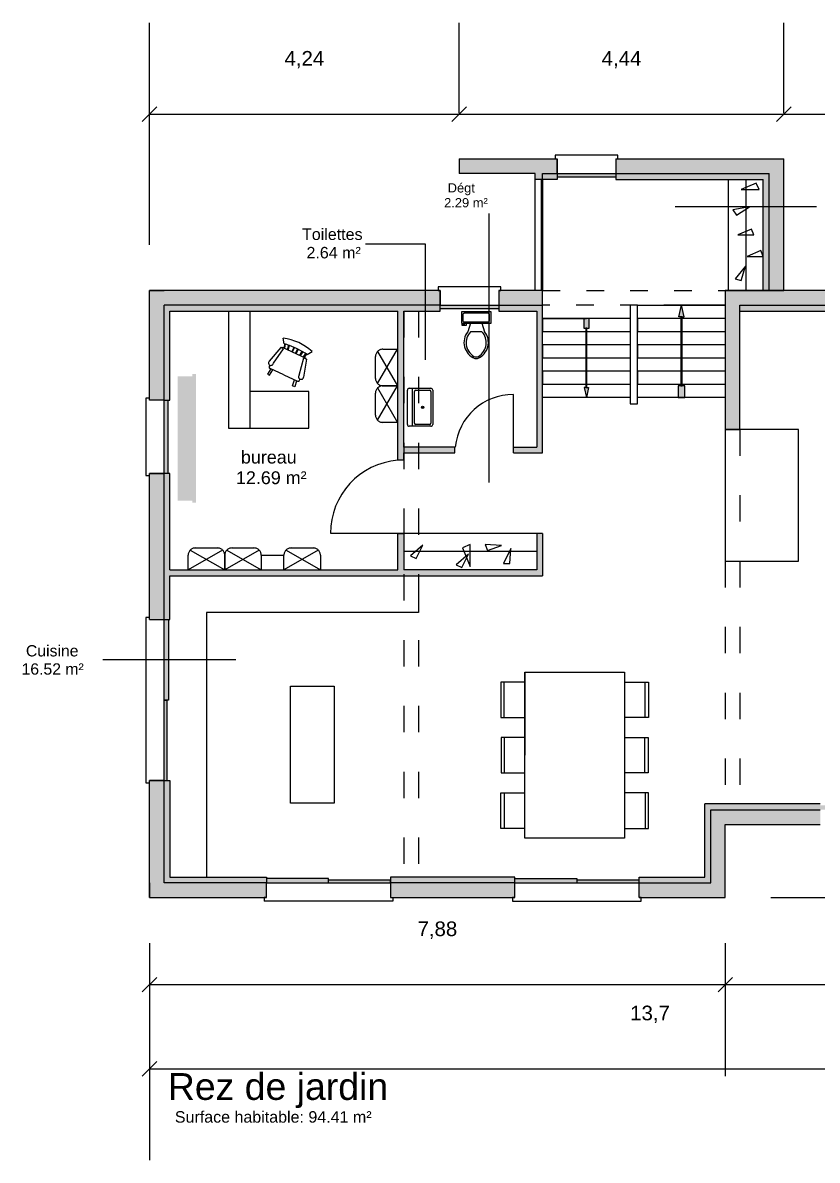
# Model space of a CAD drawing. Header units: millimetres. Extents: x 2748.1 to 2767.3, y 1296.2 to 1311.7.
# Drawn here: x 2748.1 to 2758.97, y 1296.17 to 1311.73 of the extents above; entities that cross this region are included whole.
import ezdxf

# ---------------------------------------------------------------- set-up
doc = ezdxf.new("R2010")
doc.units = ezdxf.units.MM
doc.linetypes.add('ACAD_ISO02W100', pattern=[15, 12, -3])
doc.linetypes.add('ACAD_ISO03W100', pattern=[30, 12, -18])
for name, color, linetype in [('Cotations', 215, 'Continuous'), ('Fenêtres', 140, 'Continuous'), ('Immobiliers', 11, 'Continuous'), ('Layer1', 7, 'ACAD_ISO02W100'), ('Murs', 7, 'Continuous'), ('Portes', 50, 'Continuous')]:
    doc.layers.add(name, color=color, linetype=linetype)
doc.styles.get("Standard").update_dxf_attribs({"font": 'arial.ttf'})
doc.dimstyles.new('Annotative', dxfattribs={"dimscale": 0, "dimtxt": 0.2, "dimasz": 0.2, "dimexe": 1.25, "dimexo": 0.625, "dimtad": 1, "dimtxsty": 'Standard', "dimblk": 'OBLIQUE', "dimcen": 0.2, "dimadec": 0, "dimazin": 0, "dimtfac": 1, "dimtmove": 0, "dimatfit": 3, "dimldrblk": 'OBLIQUE', "dimfxl": 1, "dimarcsym": 0})

# ---------------------------------------------------------------- blocks, each defined once
blk = doc.blocks.new('Toilet - top')
for p, q in [((-8, -8.5), (-8, -8)), ((-7, -8), (-7, -9.5)), ((-4, -8), (-6, -14)), ((4, -8), (6, -14)), ((9.5, -6), (9.5, -2)), ((-10, -8.5), (-8, -8.5)), ((-10, -9.5), (-10, -8.5)), ((-7, -9.5), (-10, -9.5)), ((4, -14), (-4, -14))]:
    blk.add_line(p, q)
blk.add_lwpolyline([(10.5, -8), (10.5, 0), (-10.5, 0), (-10.5, -8)], close=True)
for points in [[(-9.5, -2), (-9.5, -6)], [(8.5, -1), (-8.5, -1)], [(-8.5, -7), (8.5, -7)]]:
    blk.add_lwpolyline(points)
for centre, radius, start, end in [((-8.62, -1.88), 0.884, 81.8699, 188.1301), ((-8.62, -6.12), 0.884, 171.8699, 278.1301), ((8.62, -1.88), 0.884, 351.8699, 98.1301), ((8.62, -6.12), 0.884, 261.8699, 8.1301), ((3.52, -21.58), 12.17, 141.46911, 247.97143), ((4.2, -21.82), 11.33, 136.36773, 238.94682), ((-3.52, -21.58), 12.17, 292.02843, 38.53071), ((-4.2, -21.82), 11.33, 301.05301, 43.63209), ((0, -27.88), 4, 245.73182, 294.26817), ((0, -29), 4, 254.86053, 285.13947)]:
    blk.add_arc(centre, radius, start, end)
blk = doc.blocks.new('Sink-single - 30 in top')
blk.add_line((-15, -3.999996), (15, -3.999996))
for points in [[(-13.5, 0), (13.5, 0)], [(-15, -18.499996), (-15, -1.5)], [(-13.5, -17.499996), (-13.5, -6.499996)], [(-12.5, -5.499996), (12.5, -5.499996)], [(13.5, -6.499996), (13.5, -17.499996)], [(15, -1.5), (15, -18.499996)], [(13.5, -19.999996), (-13.5, -19.999996)], [(12.5, -18.499996), (-12.5, -18.499996)]]:
    blk.add_lwpolyline(points)
for radius in [1, 0.5]:
    blk.add_circle((0, -11.999996), radius)
for centre, radius, start, end in [((-13.5, -1.5), 1.5, 90, 180), ((-12.5, -6.499996), 1, 90, 180), ((12.5, -6.499996), 1, 0, 90), ((13.5, -1.5), 1.5, 0, 90), ((-12.5, -17.499996), 1, 180, 270), ((12.5, -17.499996), 1, 270, 0), ((-13.5, -18.499996), 1.5, 180, 270), ((13.5, -18.499996), 1.5, 270, 0)]:
    blk.add_arc(centre, radius, start, end)
blk = doc.blocks.new('Chair - Rocking')
at = {"linetype": 'Continuous'}
for p, q in [((-8, -4.5), (-10, -1.5)), ((-8.23428, -6.99939), (-8.3093, -7.47958)), ((-8.23041, -7), (8.23915, -7)), ((-7.5, -4.5), (-7, -7)), ((-6.5, -7), (-7.02225, -4.43)), ((-4.5, -7), (-4.96674, -4.19951)), ((-4, -7), (-4.40532, -4.16272)), ((-1.5, -4.05012), (-1.5, -7)), ((-1, -7), (-1, -4.05012)), ((1, -7), (1, -4.04655)), ((1.5, -4.05012), (1.5, -7)), ((4, -7), (4.40187, -4.18694)), ((4.5, -7), (4.96761, -4.19437)), ((6.5, -7), (7, -4.4057)), ((7.5, -4.5), (7, -7)), ((8, -4.5), (10, -1.5)), ((8.31071, -7.48854), (8.23449, -7.00073)), ((-9, -7.5), (-12, -18.49999)), ((-7, -7.5), (-9, -7.5)), ((-9, -18.49999), (-7, -7.5)), ((7, -7.5), (9, -7.5)), ((9, -18.49999), (7, -7.5)), ((9, -7.5), (12, -18.49999)), ((-10.36644, -20.64523), (-10.5, -21.49999)), ((10.5, -21.49999), (10.3575, -20.58798)), ((-9, -22.49999), (-9.5, -26.49999)), ((0, -22.49999), (-9.5, -22.49999)), ((-9.5, -26.49999), (-8, -26.49999)), ((-8, -26.49999), (-7.5, -22.49999)), ((0, -22.49999), (9.5, -22.49999)), ((8, -26.49999), (7.5, -22.49999)), ((9.5, -26.49999), (8, -26.49999)), ((9, -22.49999), (9.5, -26.49999))]:
    blk.add_line(p, q, dxfattribs=at)
for centre, radius, start, end in [((0, -34.08333), 34.08333, 72.93847, 107.0615), ((0, -68.25004), 64.25, 93.92211, 97.15267), ((0, -68.25004), 64.25, 82.84733, 93.92211), ((-10.5, -18.99999), 1.58114, 161.5651, 18.43495), ((-9.5, -21.49999), 1, 180, 270), ((10.5, -18.99999), 1.58114, 161.5651, 18.43495), ((9.5, -21.49999), 1, 270, 0)]:
    blk.add_arc(centre, radius, start, end, dxfattribs=at)
blk = doc.blocks.new('_Oblique')
at = {"color": 0, "linetype": 'ByBlock', "lineweight": -2}
blk.add_line((-0.5, -0.5), (0.5, 0.5), dxfattribs=at)
blk = doc.blocks.new('*D9')
at = {"layer": 'Cotations', "color": 0, "lineweight": -2, "transparency": 16777216}
for p, q in [((2749.832, 1308.691), (2749.832, 1311.728)), ((2754.072, 1310.491), (2754.072, 1311.728)), ((2749.832, 1310.478), (2754.072, 1310.478))]:
    blk.add_line(p, q, dxfattribs=at)
at = {"layer": 'Defpoints', "color": 0, "transparency": 16777216}
for p in [(2754.072, 1310.478), (2754.072, 1309.866), (2749.832, 1308.066)]:
    blk.add_point(p, dxfattribs=at)
at = {"layer": 'Cotations', "color": 0, "lineweight": -2, "transparency": 16777216, "xscale": 0.2, "yscale": 0.2, "zscale": 0.2, "rotation": 180}
blk.add_blockref('_Oblique', (2749.832, 1310.478), dxfattribs=at)
at = {"layer": 'Cotations', "color": 0, "lineweight": -2, "transparency": 16777216, "xscale": 0.2, "yscale": 0.2, "zscale": 0.2}
blk.add_blockref('_Oblique', (2754.072, 1310.478), dxfattribs=at)
at = {"layer": 'Cotations', "color": 0, "transparency": 16777216, "insert": (2751.952, 1311.223), "char_height": 0.2, "attachment_point": 5}
blk.add_mtext('4,24', dxfattribs=at)
blk = doc.blocks.new('*D10')
at = {"layer": 'Cotations', "color": 0, "lineweight": -2, "transparency": 16777216}
for p, q in [((2754.072, 1310.491), (2754.072, 1311.728)), ((2758.512, 1310.491), (2758.512, 1311.728)), ((2754.072, 1310.478), (2758.512, 1310.478))]:
    blk.add_line(p, q, dxfattribs=at)
at = {"layer": 'Defpoints', "color": 0, "transparency": 16777216}
for p in [(2758.512, 1310.478), (2754.072, 1309.866), (2758.512, 1309.866)]:
    blk.add_point(p, dxfattribs=at)
at = {"layer": 'Cotations', "color": 0, "lineweight": -2, "transparency": 16777216, "xscale": 0.2, "yscale": 0.2, "zscale": 0.2, "rotation": 180}
blk.add_blockref('_Oblique', (2754.072, 1310.478), dxfattribs=at)
at = {"layer": 'Cotations', "color": 0, "lineweight": -2, "transparency": 16777216, "xscale": 0.2, "yscale": 0.2, "zscale": 0.2}
blk.add_blockref('_Oblique', (2758.512, 1310.478), dxfattribs=at)
at = {"layer": 'Cotations', "color": 0, "transparency": 16777216, "insert": (2756.292, 1311.223), "char_height": 0.2, "attachment_point": 5}
blk.add_mtext('4,44', dxfattribs=at)
blk = doc.blocks.new('*D11')
at = {"layer": 'Cotations', "color": 0, "lineweight": -2, "transparency": 16777216}
for p, q in [((2758.512, 1310.491), (2758.512, 1311.728)), ((2763.532, 1308.691), (2763.532, 1311.728)), ((2758.512, 1310.478), (2763.532, 1310.478))]:
    blk.add_line(p, q, dxfattribs=at)
at = {"layer": 'Defpoints', "color": 0, "transparency": 16777216}
for p in [(2763.532, 1310.478), (2758.512, 1309.866), (2763.532, 1308.066)]:
    blk.add_point(p, dxfattribs=at)
at = {"layer": 'Cotations', "color": 0, "lineweight": -2, "transparency": 16777216, "xscale": 0.2, "yscale": 0.2, "zscale": 0.2, "rotation": 180}
blk.add_blockref('_Oblique', (2758.512, 1310.478), dxfattribs=at)
at = {"layer": 'Cotations', "color": 0, "lineweight": -2, "transparency": 16777216, "xscale": 0.2, "yscale": 0.2, "zscale": 0.2}
blk.add_blockref('_Oblique', (2763.532, 1310.478), dxfattribs=at)
at = {"layer": 'Cotations', "color": 0, "transparency": 16777216, "insert": (2761.022, 1311.223), "char_height": 0.2, "attachment_point": 5}
blk.add_mtext('5,02', dxfattribs=at)
blk = doc.blocks.new('*D13')
at = {"layer": 'Cotations', "color": 0, "lineweight": -2, "transparency": 16777216}
for p, q in [((2759.137, 1309.866), (2766.103, 1309.866)), ((2764.853, 1308.066), (2764.853, 1309.866)), ((2764.157, 1308.066), (2766.103, 1308.066))]:
    blk.add_line(p, q, dxfattribs=at)
at = {"layer": 'Defpoints', "color": 0, "transparency": 16777216}
for p in [(2758.512, 1309.866), (2764.853, 1309.866), (2763.532, 1308.066)]:
    blk.add_point(p, dxfattribs=at)
at = {"layer": 'Cotations', "color": 0, "lineweight": -2, "transparency": 16777216, "xscale": 0.2, "yscale": 0.2, "zscale": 0.2}
for p, rotation in [((2764.853, 1309.866), 90), ((2764.853, 1308.066), 270)]:
    blk.add_blockref('_Oblique', p, dxfattribs=dict(at, rotation=rotation))
at = {"layer": 'Cotations', "color": 0, "transparency": 16777216, "insert": (2764.108, 1308.966), "char_height": 0.2, "attachment_point": 5, "rotation": 90}
blk.add_mtext('1,8', dxfattribs=at)
blk = doc.blocks.new('*D14')
at = {"layer": 'Cotations', "color": 0, "lineweight": -2, "transparency": 16777216}
for p, q in [((2767.342, 1301.013), (2767.342, 1302.336)), ((2764.853, 1300.266), (2767.342, 1301.013)), ((2764.853, 1300.766), (2764.853, 1300.966)), ((2764.157, 1300.766), (2766.103, 1300.766)), ((2764.853, 1300.766), (2764.853, 1299.766)), ((2764.853, 1300.766), (2764.853, 1299.766)), ((2758.337, 1299.766), (2766.103, 1299.766)), ((2764.853, 1299.766), (2764.853, 1299.566))]:
    blk.add_line(p, q, dxfattribs=at)
at = {"layer": 'Defpoints', "color": 0, "transparency": 16777216}
for p in [(2763.532, 1300.766), (2757.712, 1299.766), (2764.853, 1299.766)]:
    blk.add_point(p, dxfattribs=at)
at = {"layer": 'Cotations', "color": 0, "lineweight": -2, "transparency": 16777216, "xscale": 0.2, "yscale": 0.2, "zscale": 0.2}
for p, rotation in [((2764.853, 1300.766), 270), ((2764.853, 1299.766), 90)]:
    blk.add_blockref('_Oblique', p, dxfattribs=dict(at, rotation=rotation))
at = {"layer": 'Cotations', "color": 0, "transparency": 16777216, "insert": (2766.616, 1301.675), "char_height": 0.2, "attachment_point": 5, "rotation": 90}
blk.add_mtext('1', dxfattribs=at)
blk = doc.blocks.new('*D15')
at = {"layer": 'Cotations', "color": 0, "lineweight": -2, "transparency": 16777216}
for p, q in [((2749.832, 1299.141), (2749.832, 1297.325)), ((2757.712, 1299.141), (2757.712, 1297.325)), ((2749.832, 1298.575), (2757.712, 1298.575))]:
    blk.add_line(p, q, dxfattribs=at)
at = {"layer": 'Defpoints', "color": 0, "transparency": 16777216}
for p in [(2749.832, 1299.766), (2757.712, 1299.766), (2757.712, 1298.575)]:
    blk.add_point(p, dxfattribs=at)
at = {"layer": 'Cotations', "color": 0, "lineweight": -2, "transparency": 16777216, "xscale": 0.2, "yscale": 0.2, "zscale": 0.2, "rotation": 180}
blk.add_blockref('_Oblique', (2749.832, 1298.575), dxfattribs=at)
at = {"layer": 'Cotations', "color": 0, "lineweight": -2, "transparency": 16777216, "xscale": 0.2, "yscale": 0.2, "zscale": 0.2}
blk.add_blockref('_Oblique', (2757.712, 1298.575), dxfattribs=at)
at = {"layer": 'Cotations', "color": 0, "transparency": 16777216, "insert": (2753.772, 1299.32), "char_height": 0.2, "attachment_point": 5}
blk.add_mtext('7,88', dxfattribs=at)
blk = doc.blocks.new('*D16')
at = {"layer": 'Cotations', "color": 0, "lineweight": -2, "transparency": 16777216}
for p, q in [((2763.532, 1300.141), (2763.532, 1297.325)), ((2757.712, 1299.141), (2757.712, 1297.325)), ((2757.712, 1298.575), (2763.532, 1298.575))]:
    blk.add_line(p, q, dxfattribs=at)
at = {"layer": 'Defpoints', "color": 0, "transparency": 16777216}
for p in [(2763.532, 1300.766), (2757.712, 1299.766), (2763.532, 1298.575)]:
    blk.add_point(p, dxfattribs=at)
at = {"layer": 'Cotations', "color": 0, "lineweight": -2, "transparency": 16777216, "xscale": 0.2, "yscale": 0.2, "zscale": 0.2, "rotation": 180}
blk.add_blockref('_Oblique', (2757.712, 1298.575), dxfattribs=at)
at = {"layer": 'Cotations', "color": 0, "lineweight": -2, "transparency": 16777216, "xscale": 0.2, "yscale": 0.2, "zscale": 0.2}
blk.add_blockref('_Oblique', (2763.532, 1298.575), dxfattribs=at)
at = {"layer": 'Cotations', "color": 0, "transparency": 16777216, "insert": (2760.622, 1299.32), "char_height": 0.2, "attachment_point": 5}
blk.add_mtext('5,82', dxfattribs=at)
blk = doc.blocks.new('*D17')
at = {"layer": 'Cotations', "color": 0, "lineweight": -2, "transparency": 16777216}
for p, q in [((2763.532, 1300.141), (2763.532, 1296.174)), ((2749.832, 1299.141), (2749.832, 1296.174)), ((2749.832, 1297.424), (2763.532, 1297.424))]:
    blk.add_line(p, q, dxfattribs=at)
at = {"layer": 'Defpoints', "color": 0, "transparency": 16777216}
for p in [(2763.532, 1300.766), (2749.832, 1299.766), (2763.532, 1297.424)]:
    blk.add_point(p, dxfattribs=at)
at = {"layer": 'Cotations', "color": 0, "lineweight": -2, "transparency": 16777216, "xscale": 0.2, "yscale": 0.2, "zscale": 0.2, "rotation": 180}
blk.add_blockref('_Oblique', (2749.832, 1297.424), dxfattribs=at)
at = {"layer": 'Cotations', "color": 0, "lineweight": -2, "transparency": 16777216, "xscale": 0.2, "yscale": 0.2, "zscale": 0.2}
blk.add_blockref('_Oblique', (2763.532, 1297.424), dxfattribs=at)
at = {"layer": 'Cotations', "color": 0, "transparency": 16777216, "insert": (2756.682, 1298.169), "char_height": 0.2, "attachment_point": 5}
blk.add_mtext('13,7', dxfattribs=at)

msp = doc.modelspace()

# ---------------------------------------------------------------- hatches: boundary and pattern name
at = {"true_color": 0x000000}
h = msp.add_hatch(color=18, dxfattribs=at)
h.dxf.hatch_style = 1
h.paths.add_polyline_path([(2750.032, 1307.866), (2753.312, 1307.866), (2753.604, 1307.866), (2753.604, 1308.066), (2749.832, 1308.066), (2749.832, 1306.566), (2750.032, 1306.566)])
h.paths.add_polyline_path([(2750.032, 1305.566), (2749.832, 1305.566), (2749.832, 1303.566), (2750.032, 1303.566)])
h.paths.add_polyline_path([(2750.032, 1301.366), (2749.832, 1301.366), (2749.832, 1301.336), (2749.832, 1300.066), (2749.832, 1299.766), (2751.432, 1299.766), (2751.432, 1299.966), (2750.032, 1299.966)])
h.paths.add_polyline_path([(2754.832, 1299.966), (2753.132, 1299.966), (2753.132, 1299.766), (2753.162, 1299.766), (2754.832, 1299.766)])
h.paths.add_polyline_path([(2757.712, 1300.766), (2759.012, 1300.766), (2759.012, 1300.966), (2757.512, 1300.966), (2757.512, 1299.966), (2756.532, 1299.966), (2756.532, 1299.766), (2757.712, 1299.766)])
h.paths.add_polyline_path([(2763.532, 1302.466), (2763.332, 1302.466), (2763.332, 1300.966), (2762.012, 1300.966), (2762.012, 1300.766), (2762.042, 1300.766), (2763.532, 1300.766)])
h.paths.add_polyline_path([(2763.532, 1308.066), (2758.512, 1308.066), (2758.312, 1308.066), (2757.712, 1308.066), (2757.712, 1307.866), (2757.712, 1306.166), (2757.912, 1306.166), (2757.912, 1307.866), (2763.332, 1307.866), (2763.332, 1304.166), (2763.532, 1304.166), (2763.532, 1304.196)])
h.paths.add_polyline_path([(2758.512, 1309.213), (2758.312, 1309.213), (2758.312, 1308.066), (2758.512, 1308.066)])
h.paths.add_polyline_path([(2758.512, 1309.866), (2756.212, 1309.866), (2756.212, 1309.666), (2758.312, 1309.666), (2758.312, 1309.213), (2758.512, 1309.213)])
h.paths.add_polyline_path([(2755.412, 1309.866), (2755.382, 1309.866), (2754.072, 1309.866), (2754.072, 1309.666), (2755.112, 1309.666), (2755.112, 1309.586), (2755.212, 1309.586), (2755.212, 1309.666), (2755.412, 1309.666)])
h.paths.add_polyline_path([(2755.212, 1308.066), (2754.612, 1308.066), (2754.612, 1307.866), (2755.212, 1307.866)])
h.paths.add_polyline_path([(2753.812, 1308.066), (2753.782, 1308.066), (2753.604, 1308.066), (2753.604, 1307.866), (2753.812, 1307.866)])
at = {"true_color": 0x939598}
h = msp.add_hatch(dxfattribs=at)
h.set_pattern_fill('ANGLE', color=252)
h.set_pattern_definition([(0, (0, 0), (0, 6.985), [5.08, -1.905]), (90, (0, 0), (-6.985, 4e-16), [5.08, -1.905])])
h.paths.add_polyline_path([(2755.412, 1309.666), (2755.212, 1309.666), (2755.212, 1309.586), (2755.412, 1309.586)])
h.paths.add_polyline_path([(2758.312, 1309.666), (2756.212, 1309.666), (2756.212, 1309.616), (2756.212, 1309.586), (2758.232, 1309.586), (2758.232, 1309.213), (2758.312, 1309.213)])
h.paths.add_polyline_path([(2758.312, 1309.213), (2758.232, 1309.213), (2758.232, 1308.066), (2758.312, 1308.066)])
h = msp.add_hatch(color=252, dxfattribs=at)
h.dxf.hatch_style = 1
h.paths.add_polyline_path([(2755.412, 1309.666), (2755.212, 1309.666), (2755.212, 1309.586), (2755.412, 1309.586)])
h.paths.add_polyline_path([(2758.312, 1309.666), (2756.212, 1309.666), (2756.212, 1309.616), (2756.212, 1309.586), (2758.232, 1309.586), (2758.232, 1309.213), (2758.312, 1309.213)])
h.paths.add_polyline_path([(2758.312, 1309.213), (2758.232, 1309.213), (2758.232, 1308.066), (2758.312, 1308.066)])
at = {"true_color": 0x000000}
h = msp.add_hatch(color=18, dxfattribs=at)
h.dxf.hatch_style = 1
h.paths.add_polyline_path([(2755.412, 1309.666), (2755.412, 1309.616), (2756.212, 1309.616), (2756.212, 1309.666)])
at = {"true_color": 0x939598}
h = msp.add_hatch(color=252, dxfattribs=at)
h.dxf.hatch_style = 1
h.paths.add_polyline_path([(2755.212, 1307.866), (2754.612, 1307.866), (2754.612, 1307.816), (2754.612, 1307.786), (2755.132, 1307.786), (2755.132, 1305.926), (2754.812, 1305.926), (2754.812, 1305.846), (2755.212, 1305.846)])
h.paths.add_polyline_path([(2753.604, 1307.866), (2753.312, 1307.866), (2750.032, 1307.866), (2750.032, 1306.566), (2750.082, 1306.566), (2750.112, 1306.566), (2750.112, 1307.786), (2750.912, 1307.786), (2753.232, 1307.786), (2753.232, 1305.746), (2753.312, 1305.746), (2753.312, 1307.786), (2753.512, 1307.786), (2753.604, 1307.786)])
h.paths.add_polyline_path([(2753.812, 1307.866), (2753.604, 1307.866), (2753.604, 1307.786), (2753.812, 1307.786)])
h.paths.add_polyline_path([(2754.012, 1305.926), (2753.512, 1305.926), (2753.512, 1305.846), (2754.012, 1305.846)])
h.paths.add_polyline_path([(2753.512, 1305.926), (2753.312, 1305.926), (2753.312, 1305.846), (2753.512, 1305.846)], flags=17)
h.paths.add_polyline_path([(2750.112, 1305.566), (2750.032, 1305.566), (2750.032, 1303.566), (2750.092, 1303.566), (2750.112, 1303.566), (2750.112, 1304.166), (2753.312, 1304.166), (2753.312, 1304.746), (2753.232, 1304.746), (2753.232, 1304.246), (2750.112, 1304.246)])
h.paths.add_polyline_path([(2755.212, 1304.746), (2755.132, 1304.746), (2755.132, 1304.496), (2755.132, 1304.246), (2753.512, 1304.246), (2753.512, 1304.166), (2755.212, 1304.166)])
h.paths.add_polyline_path([(2753.512, 1304.246), (2753.312, 1304.246), (2753.312, 1304.166), (2753.512, 1304.166)])
at = {"true_color": 0x000000}
h = msp.add_hatch(color=18, dxfattribs=at)
h.dxf.hatch_style = 1
h.paths.add_polyline_path([(2754.478, 1307.866), (2753.812, 1307.866), (2753.812, 1307.816), (2754.478, 1307.816)])
h.paths.add_polyline_path([(2754.612, 1307.866), (2754.478, 1307.866), (2754.478, 1307.816), (2754.612, 1307.816)])
at = {"true_color": 0x636466}
h = msp.add_hatch(color=251, dxfattribs=at)
h.dxf.hatch_style = 1
h.paths.add_polyline_path([(2755.849, 1307.686), (2755.774, 1307.686), (2755.774, 1307.551), (2755.849, 1307.551)])
h.paths.add_polyline_path([(2755.842, 1306.741), (2755.804, 1306.741), (2755.782, 1306.741), (2755.812, 1306.606)])
h.paths.add_polyline_path([(2757.112, 1307.866), (2757.077, 1307.708), (2757.12, 1307.708), (2757.147, 1307.708)])
h.paths.add_polyline_path([(2757.156, 1306.761), (2757.068, 1306.761), (2757.068, 1306.606), (2757.156, 1306.606)])
at = {"true_color": 0x939598}
h = msp.add_hatch(color=252, dxfattribs=at)
h.dxf.hatch_style = 1
h.paths.add_polyline_path([(2759.012, 1301.026), (2759.012, 1301.046), (2757.712, 1301.046), (2757.712, 1300.966), (2759.012, 1300.966)])
h.paths.add_polyline_path([(2757.712, 1301.046), (2757.432, 1301.046), (2757.432, 1300.046), (2756.532, 1300.046), (2756.532, 1299.966), (2757.512, 1299.966), (2757.512, 1300.966), (2757.712, 1300.966)])
h.paths.add_polyline_path([(2763.332, 1302.466), (2763.272, 1302.466), (2763.252, 1302.466), (2763.252, 1301.046), (2762.012, 1301.046), (2762.012, 1300.966), (2763.332, 1300.966)])
h.paths.add_polyline_path([(2763.332, 1307.866), (2757.912, 1307.866), (2757.912, 1307.786), (2760.093, 1307.786), (2763.252, 1307.786), (2763.252, 1304.166), (2763.332, 1304.166)])
at = {"true_color": 0x000000}
h = msp.add_hatch(color=18, dxfattribs=at)
h.dxf.hatch_style = 1
h.paths.add_polyline_path([(2750.219, 1305.195), (2750.419, 1305.195), (2750.419, 1305.165), (2750.469, 1305.165), (2750.469, 1306.925), (2750.419, 1306.925), (2750.419, 1306.895), (2750.219, 1306.895)])
h = msp.add_hatch(color=18, dxfattribs=at)
h.dxf.hatch_style = 1
h.paths.add_polyline_path([(2750.082, 1306.566), (2750.032, 1306.566), (2750.032, 1305.566), (2750.082, 1305.566)])
h.paths.add_polyline_path([(2750.092, 1303.566), (2750.032, 1303.566), (2750.032, 1303.019), (2750.092, 1303.019)])
h.paths.add_polyline_path([(2750.092, 1303.019), (2750.032, 1303.019), (2750.032, 1302.466), (2750.072, 1302.466), (2750.092, 1302.466)])
h.paths.add_polyline_path([(2750.072, 1302.466), (2750.032, 1302.466), (2750.032, 1301.366), (2750.072, 1301.366)])
h.paths.add_polyline_path([(2752.282, 1300.026), (2751.432, 1300.026), (2751.432, 1299.966), (2752.282, 1299.966)])
h.paths.add_polyline_path([(2753.132, 1300.006), (2752.282, 1300.006), (2752.282, 1299.966), (2753.132, 1299.966)])
h.paths.add_polyline_path([(2755.682, 1300.026), (2754.832, 1300.026), (2754.832, 1299.966), (2755.682, 1299.966)])
h.paths.add_polyline_path([(2756.532, 1300.006), (2755.682, 1300.006), (2755.682, 1299.966), (2756.532, 1299.966)])
h.paths.add_polyline_path([(2760.512, 1301.006), (2760.512, 1301.026), (2759.012, 1301.026), (2759.012, 1300.966), (2760.512, 1300.966)])
h.paths.add_polyline_path([(2762.012, 1301.006), (2760.512, 1301.006), (2760.512, 1300.966), (2762.012, 1300.966)])
h.paths.add_polyline_path([(2763.332, 1304.166), (2763.292, 1304.166), (2763.292, 1303.316), (2763.332, 1303.316)])
h.paths.add_polyline_path([(2763.332, 1303.316), (2763.292, 1303.316), (2763.272, 1303.316), (2763.272, 1302.466), (2763.332, 1302.466)])
h = msp.add_hatch(color=18, dxfattribs=at)
h.dxf.hatch_style = 1
h.paths.add_polyline_path([(2750.082, 1306.566), (2750.032, 1306.566), (2750.032, 1305.566), (2750.082, 1305.566)])
h = msp.add_hatch(color=18, dxfattribs=at)
h.dxf.hatch_style = 1
h.paths.add_polyline_path([(2750.092, 1303.566), (2750.032, 1303.566), (2750.032, 1303.019), (2750.092, 1303.019)])
h.paths.add_polyline_path([(2750.092, 1303.019), (2750.032, 1303.019), (2750.032, 1302.466), (2750.072, 1302.466), (2750.092, 1302.466)])
h.paths.add_polyline_path([(2750.072, 1302.466), (2750.032, 1302.466), (2750.032, 1301.366), (2750.072, 1301.366)])
at = {"true_color": 0x939598}
h = msp.add_hatch(color=252, dxfattribs=at)
h.dxf.hatch_style = 1
h.paths.add_polyline_path([(2750.112, 1301.366), (2750.032, 1301.366), (2750.032, 1299.966), (2751.432, 1299.966), (2751.432, 1300.046), (2750.112, 1300.046)])
h.paths.add_polyline_path([(2754.832, 1300.026), (2754.832, 1300.046), (2753.312, 1300.046), (2753.312, 1299.966), (2754.832, 1299.966)])
h.paths.add_polyline_path([(2753.312, 1300.046), (2753.132, 1300.046), (2753.132, 1299.966), (2753.312, 1299.966)])
at = {"true_color": 0x000000}
h = msp.add_hatch(color=18, dxfattribs=at)
h.dxf.hatch_style = 1
h.paths.add_polyline_path([(2752.282, 1300.026), (2751.432, 1300.026), (2751.432, 1299.966), (2752.282, 1299.966)])
h.paths.add_polyline_path([(2753.132, 1300.006), (2752.282, 1300.006), (2752.282, 1299.966), (2753.132, 1299.966)])
h.paths.add_polyline_path([(2755.682, 1300.026), (2754.832, 1300.026), (2754.832, 1299.966), (2755.682, 1299.966)])
h.paths.add_polyline_path([(2756.532, 1300.006), (2755.682, 1300.006), (2755.682, 1299.966), (2756.532, 1299.966)])

# ---------------------------------------------------------------- linework, layer by layer
for p, q in [((2758.958, 1309.213), (2757.025, 1309.213)), ((2754.478, 1309.12), (2754.478, 1305.442)), ((2752.787, 1308.706), (2753.604, 1308.706)), ((2753.604, 1308.706), (2753.604, 1307.12)), ((2749.194, 1303.019), (2751.012, 1303.019))]:
    msp.add_line(p, q)
at = {"layer": 'Fenêtres', "linetype": 'ACAD_ISO03W100'}
for p, q in [((2756.242, 1309.916), (2755.382, 1309.916)), ((2755.382, 1309.916), (2755.382, 1309.866)), ((2756.242, 1309.866), (2756.242, 1309.916)), ((2755.412, 1309.666), (2756.212, 1309.666)), ((2756.212, 1309.616), (2755.412, 1309.616)), ((2754.642, 1308.116), (2753.782, 1308.116)), ((2753.782, 1308.116), (2753.782, 1308.066)), ((2754.642, 1308.066), (2754.642, 1308.116)), ((2753.812, 1307.866), (2754.612, 1307.866)), ((2754.612, 1307.816), (2753.812, 1307.816)), ((2749.832, 1306.596), (2749.782, 1306.596)), ((2749.782, 1306.596), (2749.782, 1305.536)), ((2750.032, 1305.566), (2750.032, 1306.566)), ((2750.082, 1306.566), (2750.082, 1305.566)), ((2749.782, 1305.536), (2749.832, 1305.536)), ((2749.832, 1303.596), (2749.782, 1303.596)), ((2749.782, 1303.596), (2749.782, 1301.336)), ((2749.832, 1303.566), (2749.832, 1303.596)), ((2750.032, 1301.366), (2750.032, 1303.566)), ((2750.032, 1303.566), (2750.092, 1303.566)), ((2750.092, 1303.566), (2750.092, 1302.466)), ((2750.092, 1302.466), (2750.032, 1302.466)), ((2750.032, 1302.466), (2750.072, 1302.466)), ((2750.072, 1302.466), (2750.072, 1301.366)), ((2749.782, 1301.336), (2749.832, 1301.336)), ((2749.832, 1301.336), (2749.832, 1301.366)), ((2749.832, 1301.366), (2750.032, 1301.366)), ((2752.282, 1300.026), (2751.432, 1300.026)), ((2752.282, 1299.966), (2752.282, 1300.026)), ((2754.832, 1299.766), (2754.832, 1300.026)), ((2754.832, 1300.026), (2755.682, 1300.026)), ((2755.682, 1300.026), (2755.682, 1299.966)), ((2751.432, 1299.966), (2753.132, 1299.966)), ((2751.432, 1299.966), (2752.282, 1299.966)), ((2753.132, 1300.006), (2752.282, 1300.006)), ((2753.132, 1299.966), (2753.132, 1300.006)), ((2754.832, 1299.966), (2756.532, 1299.966)), ((2756.532, 1300.006), (2755.682, 1300.006)), ((2751.432, 1299.766), (2751.402, 1299.766)), ((2751.402, 1299.766), (2751.402, 1299.716)), ((2753.162, 1299.716), (2751.402, 1299.716)), ((2753.132, 1299.766), (2753.162, 1299.766)), ((2753.162, 1299.766), (2753.162, 1299.716)), ((2754.832, 1299.766), (2754.802, 1299.766)), ((2754.802, 1299.766), (2754.802, 1299.716)), ((2754.802, 1299.716), (2756.562, 1299.716)), ((2756.562, 1299.766), (2756.532, 1299.766)), ((2756.562, 1299.716), (2756.562, 1299.766))]:
    msp.add_line(p, q, dxfattribs=at)
at = {"layer": 'Immobiliers'}
for p, q in [((2757.752, 1309.586), (2757.752, 1308.066)), ((2757.752, 1309.586), (2757.992, 1309.586)), ((2758.136, 1309.535), (2757.931, 1309.45)), ((2757.992, 1309.586), (2757.992, 1308.066)), ((2758.174, 1309.45), (2758.136, 1309.535)), ((2757.931, 1309.45), (2758.174, 1309.45)), ((2758.045, 1309.212), (2757.813, 1309.172)), ((2757.863, 1309.097), (2758.045, 1309.212)), ((2757.813, 1309.172), (2757.863, 1309.097)), ((2758.068, 1308.904), (2757.881, 1308.826)), ((2758.103, 1308.826), (2758.068, 1308.904)), ((2757.881, 1308.826), (2758.103, 1308.826)), ((2758.197, 1308.612), (2758.01, 1308.534)), ((2758.232, 1308.534), (2758.197, 1308.612)), ((2758.01, 1308.534), (2758.232, 1308.534)), ((2757.987, 1308.398), (2757.848, 1308.225)), ((2757.931, 1308.204), (2757.987, 1308.398)), ((2757.848, 1308.225), (2757.931, 1308.204)), ((2758.232, 1308.066), (2757.712, 1308.066)), ((2757.712, 1308.066), (2757.752, 1308.066)), ((2755.132, 1304.746), (2753.312, 1304.746)), ((2755.132, 1304.746), (2755.132, 1304.496)), ((2753.573, 1304.583), (2753.403, 1304.437)), ((2753.481, 1304.4), (2753.573, 1304.583)), ((2754.222, 1304.593), (2754.117, 1304.546)), ((2754.117, 1304.546), (2754.222, 1304.295)), ((2754.222, 1304.295), (2754.222, 1304.593)), ((2754.65, 1304.578), (2754.427, 1304.593)), ((2754.427, 1304.593), (2754.456, 1304.512)), ((2754.456, 1304.512), (2754.65, 1304.578)), ((2754.775, 1304.537), (2754.679, 1304.334)), ((2754.765, 1304.332), (2754.775, 1304.537)), ((2755.132, 1304.496), (2753.312, 1304.496)), ((2753.403, 1304.437), (2753.481, 1304.4)), ((2754.199, 1304.462), (2754.029, 1304.315)), ((2754.107, 1304.279), (2754.199, 1304.462)), ((2754.029, 1304.315), (2754.107, 1304.279)), ((2754.679, 1304.334), (2754.765, 1304.332)), ((2754.968, 1302.849), (2756.332, 1302.849)), ((2754.968, 1300.576), (2754.968, 1302.849)), ((2754.968, 1302.849), (2754.968, 1301.712)), ((2754.968, 1302.849), (2755.65, 1302.849)), ((2756.332, 1302.849), (2756.332, 1300.576)), ((2754.961, 1302.712), (2754.638, 1302.712)), ((2754.638, 1302.712), (2754.638, 1302.228)), ((2754.684, 1302.228), (2754.684, 1302.712)), ((2756.339, 1302.712), (2756.662, 1302.712)), ((2756.617, 1302.228), (2756.617, 1302.712)), ((2756.662, 1302.712), (2756.662, 1302.228)), ((2754.638, 1302.228), (2754.961, 1302.228)), ((2756.662, 1302.228), (2756.339, 1302.228)), ((2754.968, 1301.955), (2754.645, 1301.955)), ((2754.645, 1301.955), (2754.645, 1301.47)), ((2754.691, 1301.47), (2754.691, 1301.955)), ((2756.332, 1301.955), (2756.655, 1301.955)), ((2756.61, 1301.47), (2756.61, 1301.955)), ((2756.655, 1301.955), (2756.655, 1301.47)), ((2754.968, 1301.712), (2754.968, 1301.849)), ((2754.645, 1301.47), (2754.968, 1301.47)), ((2754.645, 1301.47), (2754.691, 1301.47)), ((2756.655, 1301.47), (2756.332, 1301.47)), ((2754.638, 1300.712), (2754.638, 1301.197)), ((2754.638, 1301.197), (2754.961, 1301.197)), ((2754.684, 1301.197), (2754.684, 1300.712)), ((2756.662, 1301.197), (2756.339, 1301.197)), ((2756.617, 1301.197), (2756.617, 1300.712)), ((2756.662, 1300.712), (2756.662, 1301.197)), ((2754.961, 1300.712), (2754.638, 1300.712)), ((2756.339, 1300.712), (2756.662, 1300.712)), ((2756.332, 1300.576), (2754.968, 1300.576))]:
    msp.add_line(p, q, dxfattribs=at)
at = {"layer": 'Immobiliers', "linetype": 'ACAD_ISO03W100'}
for p, q in [((2750.112, 1307.786), (2750.912, 1307.786)), ((2750.912, 1307.786), (2750.912, 1306.186)), ((2751.212, 1306.186), (2751.212, 1307.786)), ((2757.912, 1307.786), (2760.093, 1307.786)), ((2752.954, 1306.793), (2753.225, 1307.264)), ((2752.954, 1307.235), (2753.225, 1306.764)), ((2753.025, 1307.264), (2753.225, 1307.264)), ((2752.925, 1306.864), (2752.925, 1307.164)), ((2752.954, 1306.293), (2753.225, 1306.764)), ((2752.954, 1306.735), (2753.225, 1306.264)), ((2753.025, 1306.764), (2753.225, 1306.764)), ((2753.225, 1306.764), (2753.025, 1306.764)), ((2752.012, 1306.686), (2751.212, 1306.686)), ((2752.012, 1306.186), (2752.012, 1306.686)), ((2752.925, 1306.364), (2752.925, 1306.664)), ((2753.225, 1306.264), (2753.025, 1306.264)), ((2750.912, 1306.186), (2751.212, 1306.186)), ((2751.212, 1306.186), (2752.012, 1306.186)), ((2757.712, 1306.166), (2757.712, 1304.366)), ((2758.712, 1306.166), (2757.712, 1306.166)), ((2758.712, 1304.366), (2758.712, 1306.166)), ((2750.462, 1304.546), (2750.762, 1304.546)), ((2750.962, 1304.546), (2751.262, 1304.546)), ((2751.772, 1304.546), (2752.072, 1304.546)), ((2750.832, 1304.517), (2750.362, 1304.246)), ((2750.362, 1304.246), (2750.362, 1304.446)), ((2750.391, 1304.517), (2750.862, 1304.246)), ((2751.332, 1304.517), (2750.862, 1304.246)), ((2750.862, 1304.446), (2750.862, 1304.246)), ((2750.862, 1304.246), (2750.862, 1304.446)), ((2750.891, 1304.517), (2751.362, 1304.246)), ((2751.362, 1304.446), (2751.362, 1304.246)), ((2751.362, 1304.446), (2751.672, 1304.446)), ((2752.142, 1304.517), (2751.672, 1304.246)), ((2751.672, 1304.246), (2751.672, 1304.446)), ((2751.701, 1304.517), (2752.172, 1304.246)), ((2752.172, 1304.446), (2752.172, 1304.246)), ((2750.112, 1304.246), (2750.362, 1304.246)), ((2757.712, 1304.366), (2758.712, 1304.366)), ((2753.512, 1304.166), (2753.512, 1303.666)), ((2753.512, 1303.666), (2750.612, 1303.666)), ((2750.612, 1303.666), (2750.612, 1300.046)), ((2751.762, 1301.056), (2751.762, 1302.656)), ((2751.762, 1302.656), (2752.362, 1302.656)), ((2752.362, 1302.656), (2752.362, 1301.056)), ((2752.362, 1301.056), (2751.762, 1301.056))]:
    msp.add_line(p, q, dxfattribs=at)
for centre, start, end in [((2753.025, 1307.164), 90, 180), ((2753.025, 1306.864), 180, 270), ((2753.025, 1306.664), 90, 180), ((2753.025, 1306.364), 180, 270), ((2750.462, 1304.446), 90, 180), ((2750.762, 1304.446), 0, 90), ((2750.962, 1304.446), 90, 180), ((2751.262, 1304.446), 0, 90), ((2751.772, 1304.446), 90, 180), ((2752.072, 1304.446), 0, 90)]:
    msp.add_arc(centre, 0.1, start, end, dxfattribs=at)
at = {"layer": 'Layer1', "linetype": 'ACAD_ISO03W100', "ltscale": 0.02}
for p, q in [((2755.212, 1308.066), (2757.712, 1308.066)), ((2757.712, 1308.066), (2757.712, 1307.866)), ((2757.712, 1307.866), (2755.212, 1307.866))]:
    msp.add_line(p, q, dxfattribs=at)
at = {"layer": 'Layer1', "linetype": 'ACAD_ISO03W100', "ltscale": 0.03}
for p, q in [((2753.312, 1307.786), (2753.312, 1299.866)), ((2753.512, 1307.786), (2753.512, 1300.046)), ((2757.712, 1306.166), (2757.712, 1300.966)), ((2757.912, 1306.166), (2757.912, 1301.046))]:
    msp.add_line(p, q, dxfattribs=at)
at = {"layer": 'Layer1', "linetype": 'ACAD_ISO03W100', "ltscale": 0.1}
msp.add_line((2753.312, 1307.786), (2753.512, 1307.786), dxfattribs=at)
at = {"layer": 'Murs', "linetype": 'ACAD_ISO03W100'}
for p, q in [((2754.072, 1309.866), (2754.072, 1309.666)), ((2754.072, 1309.866), (2755.412, 1309.866)), ((2755.382, 1309.866), (2755.412, 1309.866)), ((2755.412, 1309.666), (2755.412, 1309.866)), ((2755.412, 1309.866), (2755.412, 1309.666)), ((2756.212, 1309.866), (2756.212, 1309.586)), ((2756.212, 1309.866), (2758.512, 1309.866)), ((2756.212, 1309.866), (2756.242, 1309.866)), ((2755.112, 1309.666), (2754.072, 1309.666)), ((2755.112, 1309.586), (2755.112, 1309.666)), ((2755.212, 1309.586), (2755.212, 1309.666)), ((2755.212, 1309.666), (2755.412, 1309.666)), ((2755.412, 1309.666), (2755.412, 1309.586)), ((2756.212, 1309.666), (2758.312, 1309.666)), ((2756.212, 1309.666), (2756.212, 1309.616)), ((2758.312, 1308.066), (2758.312, 1309.666)), ((2755.212, 1309.586), (2755.112, 1309.586)), ((2755.412, 1309.586), (2755.212, 1309.586)), ((2756.212, 1309.586), (2758.232, 1309.586)), ((2758.232, 1308.066), (2758.232, 1309.586)), ((2753.812, 1308.066), (2749.832, 1308.066)), ((2753.782, 1308.066), (2753.812, 1308.066)), ((2753.812, 1307.866), (2753.812, 1308.066)), ((2753.812, 1308.066), (2753.812, 1307.866)), ((2755.212, 1308.066), (2754.612, 1308.066)), ((2754.612, 1308.066), (2754.612, 1307.866)), ((2754.612, 1308.066), (2754.642, 1308.066)), ((2755.212, 1305.846), (2755.212, 1308.066)), ((2757.712, 1308.066), (2758.512, 1308.066)), ((2757.712, 1308.066), (2757.712, 1306.166)), ((2758.312, 1308.066), (2758.232, 1308.066)), ((2758.512, 1308.066), (2758.312, 1308.066)), ((2753.312, 1307.866), (2750.032, 1307.866)), ((2753.812, 1307.866), (2753.312, 1307.866)), ((2753.812, 1307.786), (2753.812, 1307.866)), ((2754.612, 1307.866), (2754.612, 1307.786)), ((2754.612, 1307.866), (2755.212, 1307.866)), ((2754.612, 1307.866), (2754.612, 1307.816)), ((2756.412, 1307.866), (2756.412, 1306.516)), ((2756.512, 1307.866), (2756.412, 1307.866)), ((2756.412, 1307.866), (2756.412, 1307.686)), ((2756.512, 1306.516), (2756.512, 1307.866)), ((2756.512, 1307.866), (2757.712, 1307.866)), ((2757.077, 1307.708), (2757.112, 1307.866)), ((2757.147, 1307.708), (2757.112, 1307.866)), ((2757.712, 1307.866), (2757.112, 1307.866)), ((2757.712, 1307.866), (2757.712, 1307.686)), ((2757.912, 1306.166), (2757.912, 1307.866)), ((2757.912, 1307.866), (2763.332, 1307.866)), ((2750.112, 1306.566), (2750.112, 1307.786)), ((2750.112, 1307.786), (2753.232, 1307.786)), ((2753.232, 1305.746), (2753.232, 1307.786)), ((2753.312, 1305.926), (2753.312, 1307.786)), ((2753.312, 1307.786), (2753.812, 1307.786)), ((2754.612, 1307.786), (2755.132, 1307.786)), ((2755.132, 1307.786), (2755.132, 1305.926)), ((2756.412, 1307.686), (2755.212, 1307.686)), ((2755.212, 1307.686), (2755.212, 1307.506)), ((2755.212, 1307.686), (2755.812, 1307.686)), ((2755.812, 1307.686), (2755.774, 1307.686)), ((2755.774, 1307.686), (2755.774, 1307.551)), ((2755.849, 1307.686), (2755.774, 1307.686)), ((2755.849, 1307.551), (2755.849, 1307.686)), ((2757.712, 1307.686), (2756.512, 1307.686)), ((2756.512, 1307.686), (2756.512, 1307.506)), ((2757.12, 1307.708), (2757.077, 1307.708)), ((2757.103, 1307.708), (2757.103, 1306.761)), ((2757.112, 1307.708), (2757.147, 1307.708)), ((2757.12, 1306.761), (2757.12, 1307.708)), ((2757.912, 1307.786), (2763.252, 1307.786)), ((2755.212, 1307.506), (2756.412, 1307.506)), ((2755.774, 1307.551), (2755.849, 1307.551)), ((2755.819, 1307.551), (2755.804, 1307.551)), ((2755.804, 1307.551), (2755.804, 1306.741)), ((2755.819, 1306.741), (2755.819, 1307.551)), ((2756.412, 1307.506), (2756.412, 1307.326)), ((2756.512, 1307.506), (2757.712, 1307.506)), ((2757.712, 1307.506), (2757.712, 1307.326)), ((2756.412, 1307.326), (2755.212, 1307.326)), ((2755.212, 1307.326), (2755.212, 1307.146)), ((2757.712, 1307.326), (2756.512, 1307.326)), ((2756.512, 1307.326), (2756.512, 1307.146)), ((2755.212, 1307.146), (2756.412, 1307.146)), ((2756.412, 1307.146), (2756.412, 1306.966)), ((2756.512, 1307.146), (2757.712, 1307.146)), ((2757.712, 1307.146), (2757.712, 1306.966)), ((2756.412, 1306.966), (2755.212, 1306.966)), ((2755.212, 1306.966), (2755.212, 1306.786)), ((2757.712, 1306.966), (2756.512, 1306.966)), ((2756.512, 1306.966), (2756.512, 1306.786)), ((2755.212, 1306.786), (2756.412, 1306.786)), ((2755.812, 1306.741), (2755.782, 1306.741)), ((2755.782, 1306.741), (2755.812, 1306.606)), ((2755.804, 1306.741), (2755.842, 1306.741)), ((2755.842, 1306.741), (2755.812, 1306.606)), ((2756.412, 1306.786), (2756.412, 1306.606)), ((2756.512, 1306.786), (2757.712, 1306.786)), ((2757.156, 1306.761), (2757.068, 1306.761)), ((2757.068, 1306.761), (2757.068, 1306.603)), ((2757.103, 1306.761), (2757.12, 1306.761)), ((2757.156, 1306.603), (2757.156, 1306.761)), ((2757.712, 1306.786), (2757.712, 1306.606)), ((2749.832, 1306.566), (2749.832, 1306.596)), ((2750.032, 1306.566), (2750.112, 1306.566)), ((2750.032, 1306.566), (2750.082, 1306.566)), ((2756.412, 1306.606), (2755.212, 1306.606)), ((2757.712, 1306.606), (2756.512, 1306.606)), ((2757.068, 1306.603), (2757.156, 1306.603)), ((2757.112, 1306.603), (2757.156, 1306.603)), ((2756.412, 1306.516), (2756.512, 1306.516)), ((2757.712, 1306.166), (2757.912, 1306.166)), ((2754.012, 1305.926), (2753.312, 1305.926)), ((2753.312, 1305.746), (2753.312, 1305.846)), ((2753.312, 1305.846), (2754.012, 1305.846)), ((2754.012, 1305.846), (2754.012, 1305.926)), ((2754.812, 1305.846), (2754.812, 1305.926)), ((2754.812, 1305.926), (2755.132, 1305.926)), ((2754.812, 1305.846), (2755.212, 1305.846)), ((2753.312, 1305.746), (2753.232, 1305.746)), ((2749.832, 1305.536), (2749.832, 1305.566)), ((2749.832, 1305.566), (2750.032, 1305.566)), ((2750.112, 1305.566), (2750.032, 1305.566)), ((2750.112, 1304.246), (2750.112, 1305.566)), ((2753.232, 1304.246), (2753.232, 1304.746)), ((2753.232, 1304.746), (2753.312, 1304.746)), ((2753.312, 1304.746), (2753.312, 1304.246)), ((2755.212, 1304.746), (2755.132, 1304.746)), ((2755.132, 1304.746), (2755.132, 1304.246)), ((2755.212, 1304.746), (2755.212, 1304.166)), ((2750.112, 1304.246), (2753.232, 1304.246)), ((2750.112, 1304.246), (2750.362, 1304.246)), ((2755.132, 1304.246), (2753.312, 1304.246)), ((2750.112, 1303.566), (2750.112, 1304.166)), ((2750.112, 1304.166), (2755.212, 1304.166)), ((2750.112, 1304.166), (2753.512, 1304.166)), ((2750.032, 1303.566), (2750.112, 1303.566)), ((2757.432, 1300.046), (2757.432, 1301.046)), ((2759.012, 1301.046), (2757.432, 1301.046)), ((2757.712, 1300.766), (2759.012, 1300.766)), ((2756.532, 1299.966), (2756.532, 1300.046)), ((2756.532, 1300.046), (2757.432, 1300.046))]:
    msp.add_line(p, q, dxfattribs=at)
at = {"layer": 'Murs'}
for p, q in [((2758.512, 1308.066), (2758.512, 1309.866)), ((2749.832, 1306.566), (2749.832, 1308.066)), ((2749.832, 1308.066), (2750.032, 1308.066)), ((2763.532, 1308.066), (2758.512, 1308.066)), ((2750.032, 1306.566), (2750.032, 1307.866)), ((2750.032, 1306.566), (2749.832, 1306.566)), ((2750.032, 1305.566), (2749.832, 1305.566)), ((2749.832, 1303.566), (2749.832, 1305.566)), ((2750.032, 1303.566), (2750.032, 1305.566)), ((2750.032, 1305.566), (2750.032, 1305.566)), ((2749.832, 1303.566), (2750.032, 1303.566)), ((2750.032, 1301.366), (2749.832, 1301.366)), ((2749.832, 1300.066), (2749.832, 1301.366)), ((2750.032, 1299.966), (2750.032, 1301.366)), ((2750.032, 1301.366), (2750.112, 1301.366)), ((2750.112, 1301.366), (2750.112, 1300.046)), ((2757.512, 1299.966), (2757.512, 1300.966)), ((2757.512, 1300.966), (2759.012, 1300.966)), ((2757.712, 1299.766), (2757.712, 1300.766)), ((2749.832, 1299.766), (2749.832, 1300.066)), ((2750.032, 1299.966), (2750.032, 1300.016)), ((2750.112, 1300.046), (2751.432, 1300.046)), ((2751.432, 1300.046), (2751.432, 1299.966)), ((2754.832, 1300.046), (2753.132, 1300.046)), ((2753.132, 1300.046), (2753.132, 1299.966)), ((2754.832, 1299.966), (2754.832, 1300.046)), ((2749.832, 1299.766), (2749.832, 1299.966)), ((2749.832, 1299.766), (2749.832, 1299.966)), ((2749.832, 1299.966), (2749.832, 1299.766)), ((2749.832, 1299.766), (2749.832, 1299.966)), ((2751.432, 1299.966), (2750.032, 1299.966)), ((2751.432, 1299.766), (2751.432, 1299.966)), ((2754.832, 1299.966), (2753.132, 1299.966)), ((2753.132, 1299.966), (2753.132, 1299.766)), ((2754.832, 1299.766), (2754.832, 1299.966)), ((2756.532, 1299.766), (2756.532, 1299.966)), ((2756.532, 1299.966), (2757.512, 1299.966)), ((2749.832, 1299.766), (2751.432, 1299.766)), ((2753.132, 1299.766), (2754.832, 1299.766)), ((2756.532, 1299.766), (2757.712, 1299.766))]:
    msp.add_line(p, q, dxfattribs=at)
at = {"layer": 'Portes'}
for p, q in [((2755.112, 1308.066), (2755.112, 1309.586)), ((2755.212, 1309.586), (2755.192, 1309.586)), ((2755.192, 1309.586), (2755.192, 1308.066)), ((2755.212, 1309.586), (2755.212, 1308.066)), ((2755.212, 1309.586), (2755.212, 1309.566))]:
    msp.add_line(p, q, dxfattribs=at)
at = {"layer": 'Portes', "linetype": 'ACAD_ISO03W100'}
for p, q in [((2754.812, 1305.846), (2754.812, 1306.646)), ((2753.312, 1304.746), (2752.312, 1304.746))]:
    msp.add_line(p, q, dxfattribs=at)
for centre, radius, start, end in [((2754.812, 1305.846), 0.8, 90, 174.2894), ((2753.312, 1304.746), 1.003, 94.5739, 180)]:
    msp.add_arc(centre, radius, start, end, dxfattribs=at)

# ---------------------------------------------------------------- block references
at = {"layer": 'Immobiliers', "linetype": 'ACAD_ISO03W100', "xscale": 0.01931447761274611, "yscale": 0.01931447761274611, "zscale": 0.01931447761274611}
msp.add_blockref('Toilet - top', (2754.303, 1307.774), dxfattribs=at)
at = {"layer": 'Immobiliers', "linetype": 'ACAD_ISO03W100'}
for name, p, xscale, yscale, zscale, rotation in [('Chair - Rocking', (2751.874, 1307.355), 0.02164418630876414, 0.02164418630876414, 0.02164418630876414, 335.151348649681), ('Sink-single - 30 in top', (2753.362, 1306.47), 0.01732110580278459, 0.01732110580278459, 0.01732110580278459, 90)]:
    msp.add_blockref(name, p, dxfattribs=dict(at, xscale=xscale, yscale=yscale, zscale=zscale, rotation=rotation))

# ---------------------------------------------------------------- texts
for s, height, p in [(' Dégt', 0.1262, (2753.864, 1309.407)), ('2.29 m²', 0.1262, (2753.864, 1309.204)), ('Toilettes', 0.1569, (2751.92, 1308.758)), (' 2.64 m²', 0.1569, (2751.92, 1308.506)), (' bureau', 0.1753, (2751.016, 1305.701)), ('12.69 m²', 0.1753, (2751.016, 1305.419)), (' Cuisine', 0.1544, (2748.082, 1303.063)), ('16.52 m²', 0.1544, (2748.082, 1302.814)), ('Rez de jardin', 0.36623, (2750.084, 1296.999)), ('Surface habitable: 94.41 m²', 0.15688, (2750.18, 1296.688))]:
    msp.add_text(s, height=height).set_placement(p)

# ---------------------------------------------------------------- dimensions: what is measured, and where the dimension line sits
at = {"layer": 'Cotations'}
for base, p1, p2, picture, middle in [((2754.072, 1310.478), (2749.832, 1308.066), (2754.072, 1309.866), '*D9', (2751.952, 1311.223)), ((2758.512, 1310.478), (2754.072, 1309.866), (2758.512, 1309.866), '*D10', (2756.292, 1311.223)), ((2763.532, 1310.478), (2758.512, 1309.866), (2763.532, 1308.066), '*D11', (2761.022, 1311.223)), ((2763.532, 1297.424), (2749.832, 1299.766), (2763.532, 1300.766), '*D17', (2756.682, 1298.169)), ((2763.532, 1298.575), (2757.712, 1299.766), (2763.532, 1300.766), '*D16', (2760.622, 1299.32)), ((2757.712, 1298.575), (2749.832, 1299.766), (2757.712, 1299.766), '*D15', (2753.772, 1299.32))]:
    dim = msp.add_linear_dim(base=base, p1=p1, p2=p2, dimstyle='Annotative', dxfattribs=at)
    dim.commit()
    dim.dimension.update_dxf_attribs({"geometry": picture, "text_midpoint": middle})
for base, p1, p2, picture, middle in [((2764.853, 1309.866), (2763.532, 1308.066), (2758.512, 1309.866), '*D13', (2764.108, 1308.966)), ((2764.853, 1299.766), (2763.532, 1300.766), (2757.712, 1299.766), '*D14', (2766.616, 1301.638))]:
    dim = msp.add_linear_dim(base=base, p1=p1, p2=p2, angle=90, dimstyle='Annotative', dxfattribs=at)
    dim.commit()
    dim.dimension.update_dxf_attribs({"geometry": picture, "text_midpoint": middle})

doc.saveas('drawing.dxf')
